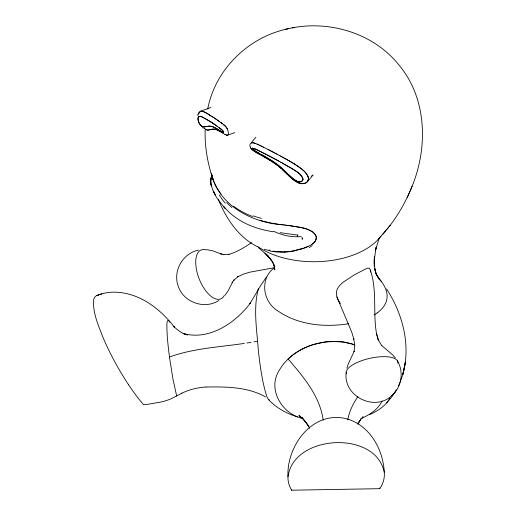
<?xml version="1.0" encoding="UTF-8"?>
<svg xmlns="http://www.w3.org/2000/svg" width="516" height="516" viewBox="0 0 516 516"><rect width="100%" height="100%" fill="white"/><g stroke="black" fill="none" stroke-linecap="round" stroke-linejoin="round"><path stroke-width="0.77" d="M211.966 174.995L213.353 180.587M223.589 131.915L223.583 131.832M252.292 148.718L252.511 148.098L254.582 148.763M346.191 372.558C342.901 396.727 376.054 412.607 392.663 394.688M374.313 256.665L374.306 266.617L374.281 259.78L376.177 247.145L375.474 250.176L379.118 238.605M374.281 259.78L374.242 263.592L375.287 271.223L374.616 268.449L377.028 275.821L375.609 272.725L379.228 279.111L377.319 276.221C382.034 282.129 387.548 288.85 387.097 296.926A46.646 26.935 0 0 1 377.144 312.993M315.36 234.709C317.908 238.366 314.934 242.675 311.561 244.507M354.718 345.043L354.073 351.57L354.253 351.054L348.255 364.115L346.933 368.056M205.181 129.535C204.555 146.55 207.684 163.52 213.011 179.645L216.443 187.173L220.977 194.222M287.96 476.803C286.515 446.566 311.206 411.736 344.398 418.276C369.817 423.855 384.278 450.629 384.356 475.146A115.642 50.504 -1.7 0 1 380.866 486.988L379.782 488.684L291.656 490.2L291.159 489.368A114.997 50.226 -1.7 0 1 288.005 476.803C293.256 434.478 375.538 429.751 384.259 472.166M198.757 113.784L198.815 113.372A9.107 3.173 70.3 0 1 198.963 112.765C202.375 108.244 208.767 115.345 212.315 116.687M274.319 267.707L274.738 266.959M347.803 419.798C349.216 411.381 353.144 403.589 357.898 396.585M291.656 490.2L291.798 489.49M211.038 177.923C209.683 192.152 221.009 204.31 230.562 213.553C242.572 223.912 257.955 229.568 273.512 231.774M197.841 115.339L197.97 114.791M207.709 109.057C215.269 69.221 248.77 36.707 288.289 28.748M297.9 234.915L297.403 236.618M197.905 115.062L198.157 114.094M274.854 266.443L274.351 267.688L249.686 272.203L243.23 274.202L237.618 276.834L238.089 276.563L233.6 280.465L234.038 279.924L232.123 282.781L232.561 282.052L228.278 290.643L225.17 295.049M223.57 132.025L222.512 132.09M228.259 134.431L228.259 134.444A5.283 1.838 70.3 0 1 228.066 134.85L228.066 134.85A5.418 1.883 70.3 0 0 228.137 134.734L228.188 134.637M228.253 134.457L228.259 134.444A4.715 1.645 70.3 0 0 227.272 128.974M400.293 381.582C412.439 350.983 404.099 315.76 386.581 288.973M409.846 191.481C428.274 151.246 428.17 99.388 398.507 64.436C372.036 31.773 325.602 18.937 285.413 29.367M398.507 385.826L399.997 382.285M386.8 229.517C397.552 216.559 405.911 201.704 412.194 186.108M407.221 197.48L409.498 192.255M302.653 238.108L302.183 239.379L302.028 237.502M358.065 424.113L360.097 420.23L357.981 423.275M389.799 398.384L390.019 397.965M382.079 400.926C377.828 410.078 369.043 414.922 360.42 419.018M396.256 389.799L392.115 396.469L386.723 402.841C382.059 408.246 375.771 411.962 369.269 414.735M389.567 398.803L386.723 402.841M391.734 395.656C401.738 387.271 404.067 371.726 397.288 360.652M357.633 423.862L363.135 416.425M266.533 276.84L258.161 289.45C253.104 309.465 257.02 330.756 258.387 351.138C260.129 365.644 261.902 380.279 266.159 394.308C266.914 398.829 270.184 401.48 273.416 404.176A68.731 39.68 0 0 0 292.611 415.251L302.492 418.637M378.176 239.456L390.277 225.26M382.678 234.574L385.955 230.555M251.873 141.964L255.833 137.243M307.542 181.555L312.986 175.072M394.347 392.94L395.037 392.218M273.977 268.062C259.284 279.298 262.979 302.421 278.317 311.213C298.603 325.157 324.867 327.492 348.642 323.751M312.941 175.105L312.502 175.472M252.176 148.208L255.059 148.969M377.093 312.967L376.145 313.638A50.774 29.315 0 0 1 374.139 314.928M227.73 135.16L234.78 132.631M258.755 288.87L249.854 303.769L250.434 303.008C235.457 323.048 208.967 340.876 183.128 333.446L187.714 334.942C182.071 333.82 177.627 330.13 173.544 326.293L174.505 327.292C162.398 311.632 146.176 298.08 126.53 293.559C118.48 291.875 109.863 291.417 101.916 293.862C98.646 294.778 94.093 295.494 93.686 299.673C92.512 312.954 98.543 325.615 103.123 337.748C110.179 354.157 118.764 369.901 128.607 384.801M251.427 242.791C244.216 247.48 236.831 252.221 228.44 254.472L229.001 254.285L223.067 254.491L223.847 254.556L220.474 253.788L221.409 254.04L212.392 250.731L206.768 249.66M312.264 175.634L311.387 176.091M128.613 384.775A114.997 34.449 66.6 0 0 142.635 403.641L143.577 404.705L146.937 404.447L162.147 401.796A53.529 30.902 0 0 0 170.744 398.945L181.961 393.205M218.849 300.493C204.613 309.819 183.496 302.382 178.246 286.199C172.621 271.177 182.716 253.15 198.479 250.125M308.078 246.455L303.518 248.325M198.815 113.372A8.978 3.128 70.3 0 1 198.963 112.765L200.118 111.359L210.883 107.515M302.911 248.538C307.807 246.461 316.153 244.081 316.334 237.592M303.247 248.422L300.364 249.363M176.685 396.082L173.118 379.873L169.861 359.749A55.992 6.308 83.7 0 1 169.487 357.033C193.519 348.261 219.403 347.126 244.468 343.392M98.356 294.991L101.916 293.862M314.27 344.307L325.59 341.915L337.606 341.437M200.363 111.275L201.711 111.237A33.798 11.771 70.3 0 1 201.982 111.288L202.337 111.366A54.064 18.828 70.3 0 1 204.091 111.978L205.349 112.553M206.252 126.607L206.942 126.439M211.444 129.374L210.16 129.684M205.981 126.678L209.283 126.085L211.96 126.472A63.584 22.143 70.3 0 1 213.566 127.071L217.12 128.936M210.276 129.658L208.87 129.955A53.496 18.628 70.3 0 1 208.27 130.019C207 130.625 203.33 127.833 205.974 129.581M210.715 129.548L213.379 129.103L215.63 129.406M200.95 116.468C195.925 114.958 198.279 122.131 199.879 124.124A7.224 2.515 70.3 0 0 200.505 125.04L202.84 126.871L206.194 126.62M209.986 129.729L208.799 129.968A46.995 16.364 70.3 0 1 207.954 130.032L207.593 130.019A22.156 7.714 70.3 0 1 205.981 129.606M207.084 126.407C210.896 125.272 214.604 127.388 217.758 129.322M292.262 27.941L294.442 27.471M211.605 129.335L212.347 129.2M205.284 126.833C199.163 129.284 194.093 113.094 202.356 116.997M253.911 341.902L257.407 341.263M322.964 342.295C305.543 345.275 288.244 354.576 279.266 370.295C268.017 387.78 279.807 409.943 297.538 416.98M250.995 342.405L250.344 342.514M249.905 342.579L249.015 342.721M96.505 295.571L98.156 295.32M248.564 342.792L247.874 342.901M323.706 342.179L329.898 341.502M247.403 342.966L246.925 343.037M301.292 236.586C292.398 237.457 283.387 235.554 275.241 231.994M206.071 387.026C226.027 386.678 247.648 386.832 265.476 396.856M227.285 135.263L227.608 135.211L227.221 135.263M330.646 341.457L343.095 341.953L354.789 344.785L352.28 343.959M284.361 252.027L278.214 251.808M280.962 252.008L284.239 252.034A102.858 76.613 -87 0 0 295.191 250.75M338.361 341.482L345.107 342.269L351.609 343.759M214.295 129.135L214.088 129.123A58.353 20.317 70.3 0 0 212.36 129.206M280.117 232.651L297.661 235.103M284.671 225.028L286.793 225.286M282.555 224.763L285.367 225.111M286.632 225.266L299.054 227.079M283.368 224.866C254.859 223.041 224.376 208.67 213.43 180.781M287.947 225.428L288.612 225.511M282.071 224.705L280.788 224.537M289.276 225.595L289.94 225.679M290.605 225.769L303.46 228.059M279.511 224.363L280.149 224.454M278.24 224.189L278.872 224.279M277.608 224.099L271.397 223.093M214.624 129.181L215.417 129.348A57.947 20.176 70.3 0 1 217.43 130.077L221.087 132.044M298.745 181.78L298.803 181.793A7.224 4.973 40 0 0 299.951 181.896C307.11 180.806 299.822 172.944 296.5 171.635M274.17 251.221L275.331 251.427M270.784 222.983L260.083 220.467M299.39 227.143C305.027 228.433 311.612 229.626 315.257 234.548M298.622 181.761L297.835 181.555M270.397 250.828L264.244 249.267M303.801 228.149L304.808 228.433M269.997 250.266L269.21 250.041M305.143 228.53L307.478 229.304M201.066 116.506L208.129 120.189M297.738 181.522L293.772 179.291L288.321 174.44M257.355 144.235L254.988 143.267A7.153 4.921 40 0 0 251.427 142.835M307.807 229.427L312.844 232.039L315.553 235.044A17.17 9.617 4.3 0 1 316.334 237.599M222.364 132.031L222.054 131.896A33.521 11.675 70.3 0 1 221.693 131.722L219.784 130.6M222.261 131.986L218.61 129.858M254.685 148.808L256.188 149.479M256.981 144.067L257.49 144.293M202.472 117.048L212.27 122.879M255.162 149.014L257.645 150.169M274.828 231.813L273.996 231.439M257.458 144.28L259.116 145.048M257.781 144.428L258.419 144.725M256.336 149.55L256.768 149.756M256.916 149.821L259.645 151.149M259.329 145.151L259.696 145.325M259.967 145.46L260.49 145.712M257.787 150.24L259.09 150.872M260.393 145.66L268.185 149.563M261.064 145.989L261.986 146.441M259.529 151.085L275.093 159.102M260.103 151.375L260.683 151.659M262.902 146.899L263.824 147.357M261.264 151.949L261.838 152.239M262.418 152.523L262.999 152.82M205.523 112.643L206.445 113.12M263.573 153.11L264.153 153.4M257.071 246.493C238.237 237.005 225.937 218.32 218.3 199.228M264.727 153.697L265.308 153.987M268.107 149.524L268.836 149.898M268.739 149.846L269.481 150.233M265.882 154.284L266.456 154.581M269.371 150.175L270.261 150.633M267.036 154.877L267.611 155.174M270.003 150.504L271.809 151.44M270.997 151.014L271.351 151.201M268.765 155.768L270.39 156.619M271.713 151.388L272.783 151.949M272.59 151.846L274.912 153.065M273.145 152.136L273.777 152.465M271.042 156.961L272.364 157.657M274.596 152.897L275.686 153.478M272.616 157.786L273.112 158.051M293.481 179.845L297.326 182.283L301.002 183.502A10.984 7.559 40 0 0 303.988 183.561M275.415 153.329L276.512 153.916M276.37 153.839L277.737 154.568M274.106 158.58L283.226 163.527M296.674 181.948C301.022 185.792 310.819 183.219 307.878 176.343A9.107 6.269 40 0 0 307.471 175.414L305.285 172.286L301.55 168.887A33.798 23.259 40 0 0 300.983 168.442M277.608 154.503L279.782 155.671M276.079 159.631L276.57 159.895M279.53 155.529L280.627 156.122M277.066 160.166L278.298 160.831M280.465 156.038L281.723 156.716M278.795 161.095L279.782 161.631M281.433 156.561L282.297 157.032M282.271 157.012L282.871 157.341M282.82 157.316L283.368 157.612M283.155 157.503L283.91 157.915M280.762 162.172L281.749 162.708M206.677 113.249L208.083 114.049M283.819 157.864L284.568 158.277M262.109 154.968L258.948 153.226M260.316 154.8L263.934 156.799M284.458 158.212L285.006 158.515M282.239 162.979C289.263 167.842 299.731 170.828 303.124 179.278C299.79 186.876 290.527 176.311 287.289 173.44M259.793 153.697L257.065 152.162M261.644 154.716L263.366 155.671M259.941 154.594L260.412 154.852M260.019 154.639L259.471 154.336M262.999 156.277L263.463 156.535M284.942 158.483L285.69 158.896M262.528 155.2L264.631 156.374M285.548 158.818L286.096 159.121M259.574 154.387L259 154.071M263.818 156.729L264.876 157.322M286.064 159.102L286.644 159.425M283.716 163.798L286.657 165.462M258.742 153.11L256.026 151.543A33.521 23.072 40 0 1 255.407 151.156L254.794 150.762M263.792 155.903L272.725 161.269L279.137 165.959M259.271 154.226L258.052 153.536M264.14 156.909L264.469 157.096M286.438 159.315L288.818 160.657M286.909 159.579L287.857 160.108M264.792 157.277L265.456 157.651M265.05 156.612L268.804 158.799M265.34 157.586L266.778 158.406M265.811 157.851L266.275 158.115M220.08 131.445L219.745 131.257A93.648 32.611 70.3 0 0 218.223 130.445A63.223 22.014 70.3 0 0 215.63 129.4M224.782 134.328L224.028 133.883M288.792 160.644L289.36 160.973M289.263 160.915L291.585 162.269M289.734 161.186L291.121 161.998M287.141 165.746L288.605 166.597M266.746 158.386L269.533 160.031M257.832 153.407L256.317 152.51M296.332 181.761L295.674 181.374A22.156 15.248 40 0 1 292.411 178.981L290.992 177.781M257.6 153.271L255.517 152.014M256.852 152.039L254.388 150.491M291.527 162.237L292.069 162.553M289.089 166.881L290.308 167.61M208.348 114.204L209.451 114.874M292.043 162.54L292.611 162.882M292.501 162.811L293.146 163.204M217.333 129.065L218.932 130.058M292.959 163.088L293.952 163.695M290.547 167.758L293.43 169.558M269.217 159.051L272.093 160.857A63.584 43.763 40 0 1 275.325 163.05L281.143 167.674L287.735 173.879M221.048 132.019L221.764 132.457M293.411 163.366L294.752 164.198M221.254 132.148L222.241 132.76M269.991 160.315L270.455 160.599A63.223 43.512 40 0 1 275.66 164.056L275.879 164.223M217.971 129.458L218.397 129.722M294.23 163.869L295.023 164.365M209.657 114.997L210.038 115.236M256.097 152.375L255.439 151.962M210.231 115.352L210.612 115.597M270.861 160.857L272.055 161.611M223.434 133.509L222.957 133.212M294.946 164.314L301.847 169.119M222.531 132.941L223.009 133.244M295.287 164.533L296.732 165.462A54.064 37.21 40 0 1 300.215 167.861L300.596 168.151M208.38 120.351L209.883 121.312M210.799 115.713L211.238 115.997M212.231 116.635L213.211 117.274M210.128 121.473L210.76 121.879M212.515 116.816L213.489 117.461M293.668 169.712L294.855 170.499M210.883 121.963L213.153 123.472M213.36 117.371L215.307 118.667M254.84 151.569L253.936 150.949L255.065 151.717M213.908 117.738L218.616 120.95M254.691 150.698L252.137 148.389M212.392 122.963L213.83 123.93M215.449 118.764L216.049 119.17M213.282 123.556L214.495 124.382M295.094 170.661L296.268 171.473M213.998 124.04L220.687 128.832M216.23 119.293L216.778 119.673M214.662 124.498L215.875 125.343M217.326 120.047L218.294 120.725M218.578 120.925L218.945 121.183M218.913 121.157L219.268 121.408M216.759 125.962L217.649 126.594M219.242 121.395L219.59 121.641M219.577 121.634L221.28 122.866M220.564 122.344L222.228 123.569M302.692 418.547L299.338 416.09L301.621 417.76M276.099 164.385L277.627 165.539M219.126 127.665L219.797 128.161M221.538 123.06L225.363 126.162A7.153 2.49 70.3 0 1 227.298 128.903A6.618 2.303 70.3 0 0 225.176 126.059M253.717 150.788L253.279 150.459M276.492 164.675L277.015 165.068M219.868 128.22L221.061 129.123M253.524 150.646L253.169 150.375M220.764 128.89L222.222 130.064M277.415 165.372L277.885 165.739M293.314 179.716L291.617 178.323A46.995 32.347 40 0 1 289.889 176.782L287.031 174.066M221.132 129.181L223.544 131.651L222.293 130.129M223.505 124.543L223.925 124.878M203.117 128.142L202.524 127.646M278.272 166.049L278.801 166.481M223.996 124.943L224.408 125.285M278.737 166.429L280.82 168.203M302.273 169.467L303.002 170.08M279.233 166.042L282.845 169.209M258.2 247.351L268.159 256.175L264.979 253.124L269.391 257.794L267.075 255.027L271.313 260.29L269.339 257.265L273.125 263.166L272.132 261.122L274.68 266.875L273.932 264.631M252.621 149.93L253.053 150.285L251.008 148.266M252.537 149.859L252.014 149.382M303.189 170.241L303.524 170.538M224.66 125.498L225.04 125.846M204.201 128.22L204.6 128.613M303.718 170.719L305.072 172.054M283.349 169.674L285.406 171.622M283.6 170.757L282.407 169.648L284.013 171.151M288.521 175.498L289.747 176.646A53.496 36.817 40 0 0 290.682 177.498M283.987 171.131L284.38 171.505M284.322 171.447L284.774 171.88M204.568 128.581L204.181 128.2M300.764 416.928L298.99 415.225L304.646 420.753L308.936 426.461L301.873 417.309L306.517 423.223L309.658 428.332M284.632 171.744L285.161 172.254M287.406 174.427L287.773 174.782M285.703 171.905L286.283 172.467M284.942 172.041L285.922 172.989M286.664 173.711L287.096 174.124M285.864 172.937L286.786 173.828M251.931 149.305L251.544 148.905M268.739 399.577L269.12 399.958M269.307 400.152L269.675 400.539M378.86 278.659L381.524 281.775M251.46 148.814L250.795 147.976A5.418 3.728 40 0 1 250.634 147.724L250.415 147.337A5.283 3.638 40 0 0 250.795 147.976M305.388 172.409L305.698 172.763M305.82 172.912L306.452 173.737M395.295 357.84L392.528 354.763L381.434 345.307L381.75 345.72L378.17 339.67L378.338 340.05L376.396 333.336L378.338 340.05M340.379 303.524L340.025 303.04M339.851 302.795L339.354 302.054M306.569 173.898L306.788 174.227M339.193 301.808C336.98 298.358 335.523 293.959 336.961 289.934A19.763 14.332 3.3 0 1 337.219 289.095L339.554 285.587L342.947 282.342L354.557 274.725L367.179 268.191L369.327 268.152L370.34 269.984C377.415 290.714 372.72 312.883 376.609 334.091M307.123 174.763L307.471 175.414A8.978 6.179 40 0 1 307.878 176.343M214.559 193.416L213.992 192.313L215.34 194.925M250.331 147.17L250.395 147.305A4.741 3.264 40 0 1 251.492 142.951M169.461 321.745C167.694 317.463 166.533 323.313 166.913 325.164C166.836 335.832 168.164 346.462 169.487 357.033M169.493 321.823L169.667 322.223M336.935 296.971L351.828 332.439L353.873 339.296L353.66 338.541L354.776 345.443M379.57 487.988L379.782 488.684M212.211 176.917L211.321 173.292L213.011 179.645L211.966 175.15M273.822 264.637L274.822 269.894L274.615 268.514M370.34 269.984L370.527 272.158M323.21 420.147C319.92 396.146 303.421 376.725 288.128 359.001A59.514 42.673 -4.4 0 1 313.567 344.449M224.376 295.313A26.361 12.565 68.3 0 1 209.49 294.984A26.361 12.565 68.3 0 1 196.377 269.171L195.816 264.792A26.361 12.565 68.3 0 1 206.232 249.976M397.778 363.122A26.361 9.359 -12.5 0 0 361.806 360.626L357.633 362.264A26.361 9.359 -12.5 0 0 346.507 373.816M274.164 251.311A90.945 67.964 88.8 0 1 272.996 251.092M280.962 251.943A81.47 60.553 86 0 1 275.338 251.298M302.879 248.344A114.288 85.185 -87.2 0 1 295.178 250.576M261.438 218.391A101.523 72.885 -20.4 0 1 253.292 215.888M252.692 216.488A104.567 80.277 -28.8 0 1 233.548 206.194M231.923 207.6A108.831 83.166 -25.1 0 1 226.724 202.53M225.331 203.201A106.812 78.496 -15.1 0 1 219.261 194.996M278.911 166.565A58.353 40.164 40 0 1 281.981 169.254M272.448 161.869A57.947 39.88 40 0 1 275.783 164.153M267.436 158.793A93.648 64.455 40 0 1 270.461 160.605M251.44 142.855A6.618 4.554 40 0 1 255.356 143.487M308.033 176.349A9.043 6.224 40 0 1 303.969 183.528M254.407 150.433A7.54 5.192 40 0 1 252.453 148.969M198.679 113.688A9.043 3.148 70.3 0 1 198.725 113.236M223.37 132.244A7.54 2.625 70.3 0 1 222.499 132.006M181.922 393.173A46.15 26.645 0 0 1 206.058 386.942M380.892 236.199A72.982 42.138 0 0 1 257.4 246.326M278.201 252.034A84.295 63.474 -86.8 0 1 270.694 251.195M300.306 248.964A104.638 77.793 -85.4 0 1 284.361 251.943M312.154 245.603A49.097 33.605 28.5 0 1 309.207 247.564M210.676 179.781L210.58 181.471L211.147 177.51L210.638 180.303L210.676 179.781M403.77 370.043L402.841 374.648L405.479 361.755L403.77 370.043M227.124 135.256L224.976 134.431L227.111 135.256M225.447 208.632L223.57 206.581L225.447 208.632M214.772 193.848L213.424 191.159L214.772 193.848M211.328 185.844L210.792 183.638L211.328 185.844M210.676 182.916L210.58 180.89L210.676 182.916"/></g></svg>
